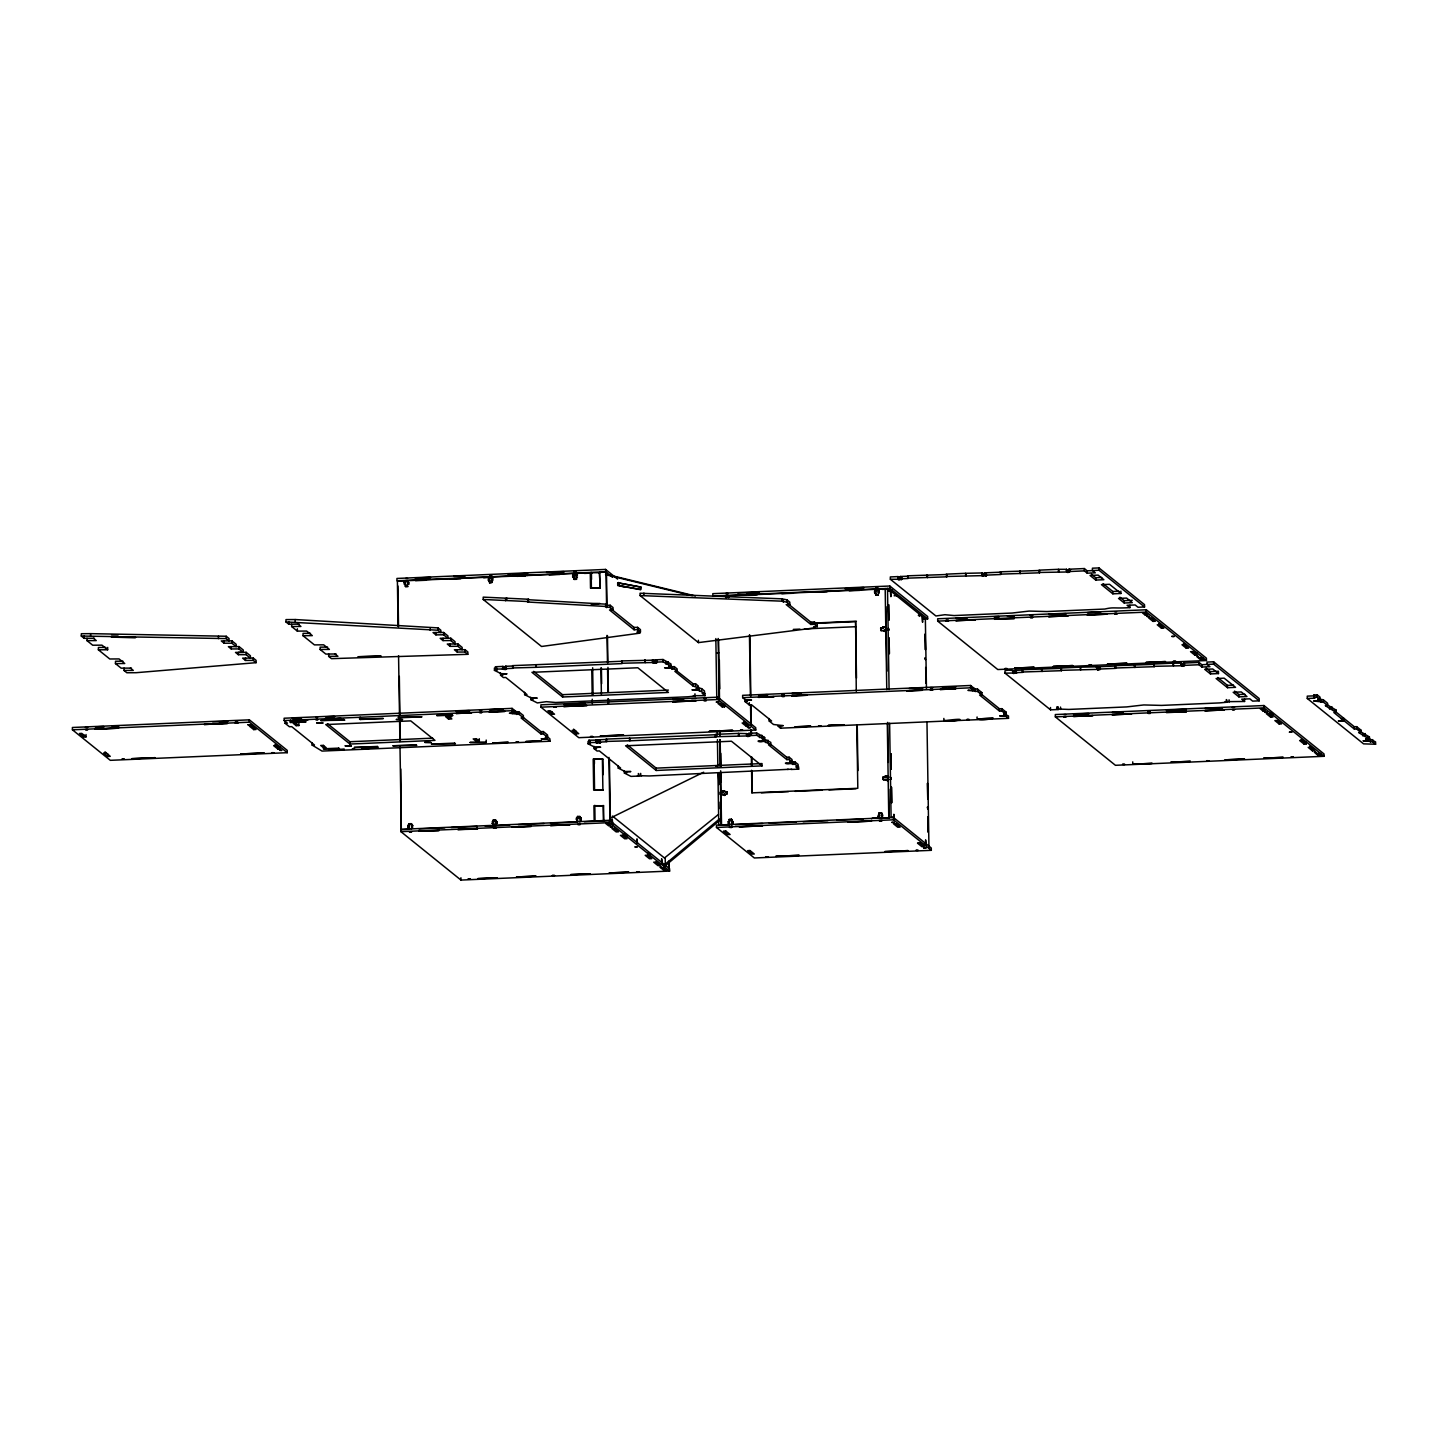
<?xml version="1.0" encoding="UTF-8"?>
<svg xmlns="http://www.w3.org/2000/svg" width="1448" height="1448" viewBox="0 0 1448 1448"><rect width="100%" height="100%" fill="white"/><g stroke="black" fill="none" stroke-linecap="round" stroke-linejoin="round"><path stroke-width="1.5" d="M81.305 636.034L81.341 633.717L90.627 633.645L226.214 636.251L229.055 638.55L229.019 640.885L226.16 638.586L81.305 636.034L84.147 638.333L94.464 638.242M84.147 638.333L84.201 635.998M107.695 647.419L107.659 649.754L101.957 645.156L92.69 645.211L86.989 640.631L87.043 638.296M90.572 635.98L90.627 633.645M122.917 661.193L115.514 661.247L115.46 663.582L124.727 663.51L119.044 658.931L109.758 658.985L98.374 649.808L98.428 647.473L105.849 647.437M256.061 662.677L253.201 660.397L245.472 660.433L242.631 658.152L253.255 658.062L256.097 660.36L256.061 662.677L136.112 672.705L126.845 672.759L124.003 670.46L124.039 668.125M218.431 638.64L218.485 636.306M224.132 643.22L221.291 640.939L231.897 640.849L236.169 644.288L236.133 646.623L231.861 643.184L224.132 643.22L224.187 640.903M226.16 638.586L226.214 636.251M231.246 648.957L228.404 646.677L239.029 646.586L243.3 650.025L243.246 652.36L238.974 648.921L231.246 648.957L231.3 646.641M231.861 643.184L231.897 640.849M238.359 654.695L238.413 652.36L246.142 652.324L250.413 655.763L250.359 658.098L246.088 654.659L238.359 654.695L235.517 652.414L243.246 652.36M238.974 648.921L239.029 646.586M245.472 660.433L245.527 658.098M246.088 654.659L246.142 652.324M253.201 660.397L253.255 658.062M285.944 621.934L285.998 619.599L295.265 619.545L437.984 627.889L440.826 630.188L440.771 632.523L437.93 630.224L285.944 621.934L288.786 624.233L299.103 624.142M288.786 624.233L288.84 621.898M310.487 633.319L303.066 633.373L303.03 635.708L312.297 635.636L306.614 631.057L297.329 631.111L291.645 626.531L291.682 624.197M295.211 621.88L295.265 619.545M297.329 631.111L297.383 628.776M336.117 653.971L325.8 654.062L320.099 649.464L320.153 647.147L327.574 647.093M467.813 654.315L464.971 652.016L457.242 652.071L454.401 649.772L465.025 649.681L467.867 651.98L467.813 654.315L331.502 658.659L328.642 656.36L328.696 654.025M430.201 630.278L430.255 627.943M435.902 634.858L433.043 632.559L443.667 632.486L447.939 635.925L447.885 638.26L443.631 634.803L435.902 634.858L435.938 632.523M437.93 630.224L437.984 627.889M443.016 640.595L440.174 638.296L450.781 638.206L455.052 641.663L455.016 643.998L450.744 640.541L443.016 640.595L443.052 638.26M443.631 634.803L443.667 632.486M450.129 646.333L447.287 644.034L457.912 643.944L462.165 647.401L462.129 649.718L457.858 646.279L450.129 646.333L450.183 643.998M450.744 640.541L450.781 638.206M457.242 652.071L457.297 649.736M457.858 646.279L457.912 643.944M464.971 652.016L465.025 649.681M618.169 582.892L617.807 585.209L640.559 589.445L640.921 587.146L617.735 582.802L640.631 586.983L640.668 589.698L617.717 585.535L617.681 582.82M618.929 585.028L619.291 582.73M664.035 865.198L719.366 819.061M663.89 866.881L719.222 820.745M664.668 857.831L718.498 814.428M875.732 587.164L878.067 587.11M948.313 618.966L946.141 619.02M609.807 818.337L703.674 772.218M715.656 766.336L719.638 764.381M599.038 573.082L599.906 572.738L590.277 572.684L590.513 588.232L600.142 588.268L599.472 572.394L600.142 588.268M590.766 603.762L598.205 603.707M603.074 774.68L602.839 759.15L593.191 759.096L593.68 790.174L603.327 790.228M603.563 805.758L593.933 805.703L594.169 821.233L603.816 821.288L603.563 805.758L595.074 805.758M639.708 633.174L638.369 633.21L638.369 630.875L639.708 630.839L639.708 633.174L541.534 646.478L483.216 599.472L483.216 597.137L528.647 599.237L527.506 602.006L606.205 606.495L606.205 604.178L527.506 599.671L528.647 599.237M483.216 599.472L528.647 601.572M407.612 580.956L405.331 580.919L407.666 580.865M573.879 571.254L576.141 571.254M479.541 710.226L481.804 710.226M1232.266 707.366L1234.529 707.366M317.583 717.484L315.917 717.484M1116.499 611.762L1114.833 611.78M1063.882 714.606L1065.927 714.606M639.799 587.309L640.921 587.146M405.693 578.458L407.522 578.494M1197.822 656.541C1199.74 655.962 1193.496 656.161 1199.252 657.682M1315.472 752.308C1317.39 751.729 1311.146 751.928 1316.902 753.449M661.03 867.081C662.985 866.519 656.65 866.7 662.442 868.239M617.59 579.11L605.59 569.426L396.933 578.458L396.969 580.775L605.626 571.761L612.486 577.299M430.165 577.372L415.142 578.024L430.581 577.716M464.5 575.888L453.767 576.358L464.935 576.232M507.922 574.023L527.669 573.535L512.646 574.168M563.743 571.598L546.566 572.34L564.159 571.942M407.956 586.621L405.639 586.73L405.603 584.395L404.173 584.105L404.137 582.386L405.585 582.693L405.132 580.793L397.404 581.119L398.109 626.314M489.876 583.091L489.84 580.757C487.795 581.444 487.741 577.842 489.804 579.055L489.352 577.155L407.449 580.684L408.933 584.25L407.503 583.96L407.54 586.277L405.205 586.386L405.168 584.051M491.705 578.603C494.818 578.693 490.456 579.634 491.668 577.046L573.643 573.517L574.096 575.399C572.032 574.204 572.087 577.788 574.132 577.119L574.168 579.453L576.485 579.345L576.449 577.01L576.485 579.345M577.426 575.254L575.996 574.965L575.96 573.408L591.418 572.738L591.526 579.399M599.472 572.394L606.042 572.105L606.585 606.006M415.594 580.702L426.327 580.232M449.948 579.218L460.681 578.748M483.704 577.752L491.904 577.263L489.84 577.408M516.972 576.322L525.552 575.942M549.172 574.928L559.905 574.458M573.354 573.879L577.77 573.698M584.395 573.408L591.852 573.082M404.137 582.386L405.585 582.693M407.467 582.241L408.897 582.549M488.374 578.748L489.804 579.055M572.666 575.109L574.096 575.399M575.996 574.965L576.992 574.91L576.014 576.666M488.41 580.449L489.84 580.757M491.723 580.304C493.877 578.693 490.601 585.752 492.157 580.648M572.684 576.811L574.132 577.119M405.603 584.395L404.571 582.73M576.449 577.01L577.444 576.974M491.759 582.639L489.442 582.748L489.406 580.413M573.698 576.775L573.734 579.091L576.051 579.001M591.671 588.268L599.725 587.924M907.661 575.815L946.739 574.494L946.775 576.829L907.697 578.15L907.661 575.815L908.131 578.494L900.403 578.838L900.366 576.503L908.095 576.177M946.775 576.829L946.304 574.15L965.617 573.317L982.287 572.956L982.052 575.924L986.378 575.743C987.156 570.078 981.925 575.345 986.378 575.743M1000.459 571.815L1039.519 570.494L1039.555 572.811L1000.496 574.15L1000.459 571.815L1000.912 574.494L984.64 575.2M1039.555 572.811L1039.085 570.15L1058.416 569.317L1066.561 569.317L1067.031 571.996C1065.963 572.34 1072.678 573.462 1068.877 569.227L1084.335 568.557L1087.195 570.838L1098.996 570.24L1144.553 606.965L1144.517 604.63L1098.96 567.924L1092.407 568.195L1092.444 570.53L1095.285 572.829L1087.231 573.173L1084.371 570.874L1068.914 571.544M900.403 578.838C905.507 579.743 895.479 579.815 898.502 579.272L898.05 576.594L890.321 576.938L890.357 579.272L935.897 615.979L944.929 614.712L954.105 615.563L1012.062 613.047L1029.148 611.074L1046.886 611.545L1104.842 609.047C1114.218 606.839 1113.53 608.685 1129.929 607.599L1129.892 605.264M984.604 572.865L1000.876 572.159M898.466 576.956C896.294 577.915 903.824 575.761 901.434 579.653M900.366 576.503L902.104 577.064M982.703 573.299L981.708 573.354L985.617 573.679L985.654 576.014L985.346 573.462L986.341 573.408M1065.981 569.716L1066.995 569.661M1068.877 569.227L1070.633 569.77M1066.307 569.951L1069.909 570.041M946.34 576.485L982.74 575.634M1039.121 572.467L1067.031 571.996M890.357 579.272L898.502 579.272M889.778 586.006L712.814 593.662L712.85 595.997L889.814 588.341L927.679 618.857L927.643 616.522L889.778 586.006L889.814 588.341M737.756 592.938L759.259 592.377L746.607 592.92M863.587 587.508L845.035 588.666M847.152 588.576L864.004 587.852M1091.448 574.295L1095.72 577.734L1101.765 577.462M726.063 596.142L717.918 596.142L726.063 596.142L726.1 597.698M728.996 597.21L727.982 597.246C729.828 595.038 723.113 596.304 728.072 595.834L875.551 589.318L876.004 591.218C873.94 590.024 873.995 593.608 876.04 592.92L876.076 595.255L878.393 595.164L875.642 594.911L875.606 592.576L874.61 592.63M877.959 594.82L879.334 591.074L877.904 590.766L877.868 589.227L885.597 588.884M748.761 595.164L757.195 594.802M781.866 593.734L793.16 593.246M815.731 592.268L827.025 591.779M849.288 590.82L859.822 590.368M882.176 589.39L886.031 589.227M1095.756 580.069L1103.829 579.707L1098.127 575.128L1090.072 575.471L1095.756 580.069L1095.72 577.734M874.574 590.911L876.004 591.218M877.904 590.766L879.334 591.074M591.906 603.816L599.961 603.454M888.022 590.838L890.556 590.911L888.33 591.056L890.303 590.838L890.864 596.666L890.773 591.074L888.457 591.182M877.922 592.485L879.352 592.775M894.14 595.761L896.457 595.671M1103.05 583.635L1112.806 591.49L1118.851 591.236M1120.897 593.481L1109.512 584.304L1101.457 584.648L1112.842 593.825L1120.897 593.481L1120.861 591.146M1119.919 597.228L1124.191 600.685L1132.245 600.323M1124.227 603.001L1132.282 602.658L1126.598 598.078L1118.544 598.422L1124.227 603.001L1124.191 600.685M920.656 615.183L918.34 615.273L919.77 616.414M1144.553 606.965L1137.983 607.255L1135.141 604.956L1127.069 605.3L1129.929 607.599M810.138 623.237L856.401 621.21M815.061 623.382L855.605 621.644L856.492 678.062M923.191 619.056L927.679 618.857M1146.327 609.771L937.67 618.785L937.707 621.12L997.781 669.537L1206.437 660.523L1206.401 658.188L1146.327 609.771L1146.364 612.106L1206.437 660.523M966.612 617.898L955.879 618.368L967.047 618.242M994.559 619.038L1014.306 618.531L994.559 619.038L994.523 616.703L998.812 616.522M1007.392 616.142L1014.27 616.215M1065.837 613.608L1048.66 614.35L1066.271 613.952M1100.19 612.124L1087.303 612.685L1100.607 612.468M994.523 616.703L999.247 616.866M937.707 621.12L1146.364 612.106M793.269 629.409L799.966 629.12M804.436 628.921L855.822 626.712M1145.422 615.291L1147.739 615.183L1144.897 612.902L1142.581 612.993L1145.422 615.291L1145.386 612.957M882.954 626.857L883.389 628.215L882.954 626.857L886.647 628.07L884.656 626.785M883.389 627.201L885.072 627.129M880.656 627.961L881.108 630.64L880.656 627.961L882.972 627.871M881.072 628.305L883.389 628.215M880.692 630.296L885.144 631.473L884.71 630.115L885.144 631.473M884.71 630.115L886.683 630.405L885.126 630.459M883.009 630.188L884.728 631.129M1152.97 621.373L1155.287 621.264L1151.015 617.825L1148.698 617.934L1152.97 621.373L1152.934 619.038M1161.513 628.251L1163.83 628.161L1159.558 624.703L1157.242 624.812L1161.513 628.251L1161.477 625.916L1158.635 623.636M718.805 652.831L716.905 653.283M512.664 665.628L622.043 661.265L622.079 663.6L536.303 667.311L512.701 667.962L512.664 665.628L513.117 668.306L505.406 668.65L505.37 666.315L513.081 665.99M621.626 660.921L653.247 660.161L653.283 662.496L621.663 663.256M495.361 669.085L503.361 668.976L503.035 666.424L495.306 666.75L496.773 670.225L496.736 667.89M655.274 659.836L655.6 662.388L655.274 659.836L663.003 659.51L671.021 663.999L671.058 666.315L668.741 666.424L670.153 667.564L670.116 665.247M502.329 666.695L503.325 666.641M505.37 666.315L506.655 666.496M656.306 660.668L652.234 660.216L652.596 662.786L654.025 663.094L656.342 662.985L655.872 660.324L656.342 662.985M655.564 660.071L656.885 660.27L656.921 662.605L655.908 662.641M505.967 666.804C507.832 673.537 499.488 665.772 506.384 667.148M655.311 662.17L663.039 661.827L671.981 666.732L674.297 666.623L677.139 668.922L677.175 671.257L674.859 671.347L693.212 686.153L701.628 688.651L704.47 690.949L704.506 693.284L702.189 693.375L705.031 695.674L704.995 693.357M503.669 669.229L502.366 669.012M506.004 669.121L506.691 668.831M494.42 667.999L494.456 670.334L496.773 670.225M669.012 665.646L670.551 665.591L672.017 669.067L674.334 668.958L693.176 683.818L695.493 683.727L698.352 686.026L698.389 688.343L696.072 688.452L697.484 689.592L697.447 687.275M670.153 667.564L664.596 667.818L670.587 667.908M500.537 672.922L500.574 675.257L502.89 675.166L501.479 674.008L507.035 673.773L501.044 673.664L494.456 670.334M1186.274 648.215L1188.591 648.125L1184.319 644.668L1182.002 644.776L1186.274 648.215L1186.238 645.88L1183.396 643.6M1197.098 652.668L1194.781 652.776L1194.817 655.093L1197.134 655.003L1192.862 651.564L1190.546 651.654L1194.817 655.093M1203.252 659.944L1200.41 657.645L1198.093 657.736L1200.935 660.035L1203.252 659.944L1203.216 657.609M1022.306 669.7L1061.384 668.361L1061.42 670.696L1022.342 672.017L1022.306 669.7L1022.777 672.361L1015.048 672.705L1015.012 670.37L1022.74 670.044M1061.42 670.696L1060.95 668.017L1080.262 667.184L1096.932 666.822L1097.24 669.392C1096.733 669.754 1102.96 671.076 1099.249 666.732L1115.521 666.026L1115.557 668.361L1099.285 669.067M1115.105 665.682L1154.165 664.361L1154.201 666.695L1115.141 668.017L1115.521 666.026M1154.201 666.695L1153.748 664.017L1173.061 663.184L1181.206 663.184L1181.532 665.754C1181.025 666.116 1187.251 667.438 1183.541 663.094L1198.98 662.424L1201.84 664.722L1213.659 664.125L1259.199 700.832L1259.163 698.497L1213.623 661.79L1207.053 662.08L1207.089 664.397L1209.931 666.695L1201.876 667.039L1199.016 664.741L1183.577 665.41M1012.695 670.478L1013.021 673.03C1020.967 673.682 1011.374 668.397 1004.966 670.804L1005.003 673.139L1050.542 709.846L1058.271 709.52L1058.235 707.185M1015.012 670.37L1016.623 670.804L1015.609 670.858M1097.204 667.057L1096.208 667.112L1100.263 667.564M1181.496 663.419C1178.998 663.456 1184.482 663.781 1182.274 666.351M1060.986 670.352L1097.24 669.392M1153.785 666.333L1181.532 665.754M1005.003 673.139L1013.021 673.03M1015.048 672.705L1016.659 673.139L1015.645 673.175M524.592 692.325L524.629 694.642L526.945 694.551L505.75 677.447L503.415 677.555L500.574 675.257M533.624 671.365L562.53 694.678L668.397 690.099M697.484 689.592L691.927 689.845L697.918 689.936L704.506 693.284M562.566 696.995L668.433 692.434L637.826 667.763L531.959 672.324L562.566 696.995L562.53 694.678M530.71 697.248L530.746 699.583L533.063 699.475L531.651 698.334L537.208 698.099L531.217 697.99L524.629 694.642M1206.112 668.161L1210.383 671.601L1218.438 671.257L1218.474 673.573L1210.419 673.935L1204.718 669.338L1212.772 668.994L1218.474 673.573M694.949 693.791L694.986 696.108L687.691 696.796L555.543 702.497L546.367 701.665L537.335 702.932L530.746 699.583M705.031 695.674L693.375 695.674L694.986 696.108M972.549 690.66L972.332 688.18L977.617 689.158L981.889 692.615L981.925 694.931L977.653 691.492L967.916 690.352L973.472 690.099L973.436 687.782L970.594 685.483L742.625 695.33L742.661 697.664L745.521 699.963L751.512 700.054L745.937 700.307L747.367 701.447L745.05 701.556L745.014 699.221M767.35 694.624L758.517 695.004L767.766 694.968M800.581 693.194L791.748 693.574L800.997 693.538M909.091 688.506L922.774 688.271L916.15 688.56M942.322 687.058L955.988 686.841L949.363 687.13M717.864 697.176L540.9 704.832L540.937 707.167L578.802 737.684L755.766 730.027L755.729 727.692L717.864 697.176L717.9 699.511L755.766 730.027M584.811 703.294L564.159 704.543M683.239 699.04L672.705 699.493L683.655 699.384M691.655 698.678L695.873 698.497M566.277 704.452L585.245 703.638M742.661 697.664L970.631 687.818L973.472 690.099M971.898 687.836L973.436 687.782M249.364 719.837L72.4 727.493L72.436 729.81L110.301 760.327L287.265 752.689L287.229 750.354L249.364 719.837L249.4 722.172L287.265 752.689M513.841 713.411L513.805 711.077L519.09 712.054L523.361 715.493L523.398 717.828L519.126 714.389L509.406 713.231L514.963 712.995L514.927 710.66L512.085 708.38L284.116 718.226L284.152 720.561L287.428 723.186L285.111 723.294L285.075 720.959M540.937 707.167L717.9 699.511M301.094 717.846L292.261 718.226L301.528 718.19M334.325 716.416L325.492 716.796L334.76 716.76M469.333 710.588L456.102 711.149L469.767 710.932M502.565 709.14L489.315 709.719L502.999 709.484M103.659 726.498L95.242 726.86L104.093 726.842M112.093 726.136L118.845 726.208M212.621 721.792L227.807 721.502L219.372 721.864M72.436 729.81L249.4 722.172M284.152 720.561L512.121 710.697L514.963 712.995M514.927 710.66L513.388 710.733L513.425 713.068M290.632 722.498L306.089 721.828L289.872 721.882L290.632 722.498L290.596 720.163M360.19 719.493L383.376 718.498L359.412 718.878L360.19 719.493L360.154 717.158M398.815 717.828L422.002 716.814L398.055 717.194L398.815 717.828L398.779 715.493M979.572 692.705L981.889 692.615M298.903 725.539L296.062 723.24L293.292 723.366L296.152 725.665L298.903 725.539L298.867 723.204M451.812 716.597L448.536 716.742L448.572 719.077L451.848 718.932L449.007 716.633L445.731 716.778L448.572 719.077M745.05 701.556L749.322 704.995L751.639 704.886L771.567 720.959L769.25 721.05L769.015 718.57M981.925 694.931L979.608 695.04L999.518 711.095L1001.853 711.004L1006.107 714.443L1006.07 712.108L1001.817 708.669L999.482 708.778L981.219 694.044M552.213 714.28L554.53 714.19L550.276 710.751L547.941 710.841L552.213 714.28L552.177 711.964M722.226 706.932L724.543 706.841L724.507 704.506L722.19 704.615L722.226 706.932L717.955 703.493L720.271 703.402L724.543 706.841M1217.696 677.501L1227.451 685.375L1233.497 685.103M86.047 736.851L81.776 733.394L79.459 733.503L83.731 736.942L86.047 736.851L86.011 734.516M253.726 729.593L256.043 729.502L251.771 726.045L249.454 726.154L253.726 729.593L253.69 727.258L250.848 724.977M523.398 717.828L521.081 717.937L541.009 733.991L543.326 733.901L547.597 737.34L547.561 735.005L543.29 731.566L540.973 731.656L522.71 716.941M1227.488 687.691L1235.542 687.347L1224.157 678.171L1216.103 678.515L1227.488 687.691L1227.451 685.375M1234.565 691.094L1238.836 694.551L1244.882 694.28M1238.873 696.868L1246.945 696.524L1241.244 691.945L1233.189 692.289L1238.873 696.868L1238.836 694.551M1313.879 695.004L1314.893 695.818L1307.254 696.144L1307.291 698.479L1314.929 698.153L1313.879 695.004L1317.209 694.859L1320.051 697.158L1320.087 699.493L1317.77 699.583L1319.2 700.741L1319.164 698.407M1313.915 697.339L1317.246 697.194L1320.087 699.493M1226.764 699.909L1226.8 702.226L1219.506 702.914L1161.531 705.411L1143.811 704.941L1126.707 706.914L1068.751 709.429L1056.533 708.959L1058.271 709.52M1226.8 702.226L1225.044 701.683L1244.574 701.466L1244.538 699.131M1259.199 700.832L1252.629 701.122L1249.787 698.823L1241.732 699.167L1244.574 701.466M1006.07 712.108L1003.754 712.217L1005.22 715.692L999.663 715.927L1005.654 716.036L1008.496 718.335L1008.46 716L1004.061 713.774M1318.042 698.805L1323.327 699.8L1327.599 703.239L1327.635 705.574L1325.318 705.665L1336.178 712.452L1336.142 710.117L1326.694 704.488M327.447 723.62L349.909 741.738L432.681 738.154M1003.645 713.43L1005.184 713.357M105.975 752.906L103.641 753.014L107.912 756.453L110.229 756.345L105.034 751.82M1319.2 700.741L1313.626 700.977L1323.363 702.117L1327.635 705.574M1006.107 714.443L1003.79 714.552L1005.22 715.692M312.116 742.77L312.153 745.087L314.469 744.996L291.7 726.643L289.383 726.733L285.111 723.294M576.413 733.792L578.729 733.684L574.458 730.245L572.141 730.353L576.413 733.792L576.376 731.457L573.535 729.159M746.426 726.444L748.743 726.335L744.471 722.896L742.154 723.005L746.426 726.444L746.39 724.109L743.548 721.828M275.048 744.471L277.889 746.77L280.206 746.661M349.945 744.055L434.961 740.381L410.761 720.887L325.764 724.561L349.945 744.055L349.909 741.738M1263.977 705.538L1055.321 714.552L1055.357 716.887L1115.431 765.304L1324.069 756.29L1324.033 753.956L1263.977 705.538L1264.014 707.873L1324.069 756.29M1088.552 713.484L1073.529 714.136L1088.986 713.828M1122.906 712L1112.173 712.47L1123.322 712.344M1166.31 710.117L1185.64 709.285L1186.093 711.964L1166.346 712.452L1186.093 711.964M1222.13 707.71L1204.953 708.452L1222.546 708.054M277.926 749.105L280.242 748.996L275.971 745.557L273.654 745.666L277.926 749.105L277.889 746.77M547.597 737.34L545.281 737.43L546.711 738.589L546.674 736.254M1171.034 710.28L1186.057 709.629M943.933 720.76C981.201 715.891 941.218 725.557 943.897 718.425M977.165 719.33C1014.433 714.461 974.45 724.127 977.11 716.995M323.556 747.765L326.108 747.639L323.266 745.358L320.714 745.467L323.556 747.765L323.519 745.43M479.306 741.068L476.464 738.77L473.188 738.914L476.03 741.213L479.306 741.068L479.27 738.733M769.25 721.05L773.504 724.489L783.241 725.647L777.685 725.882L780.526 728.181L1008.496 718.335M546.711 738.589L541.136 738.824L547.127 738.933L549.969 741.213L549.932 738.896L547.091 736.598L547.127 738.933M1055.357 716.887L1264.014 707.873M486.238 742.408L470.075 742.444L486.238 742.408L486.202 740.073M549.969 741.213L322.017 751.078L312.153 745.087M606.296 739.095L715.674 734.733L715.71 737.068L629.934 740.779L606.332 741.43L606.296 739.095L606.748 741.774L599.019 742.118L598.983 739.783L606.712 739.439M715.71 737.068L715.258 734.389L738.444 733.394L746.878 733.629L746.915 735.964C746.408 736.326 752.616 737.647 748.906 733.303L756.634 732.96L764.653 737.466L764.689 739.783L762.372 739.892L763.784 741.032L763.748 738.697M1263.072 711.059L1265.389 710.95L1262.547 708.669L1260.231 708.76L1263.072 711.059L1263.036 708.724M588.938 740.218L590.368 741.358L588.051 741.466L588.087 743.801L590.404 743.693L588.938 740.218L596.956 740.109L596.992 742.444L595.997 742.48L595.961 740.145L600.015 740.616L600.051 742.933L595.997 742.48M600.051 742.933L600.286 739.964M747.657 736.561L747.62 734.226L745.865 733.684M715.294 736.724L746.915 735.964M588.974 742.553L596.992 742.444M748.942 735.638L756.671 735.294L764.689 739.783M1333.825 710.226L1336.142 710.117M599.019 742.118L600.63 742.553L599.617 742.589M1336.178 712.452L1333.861 712.543L1343.889 720.633L1343.853 718.317L1335.49 711.565M762.336 737.557L764.653 737.466M1270.62 717.14L1272.937 717.031L1268.665 713.592L1266.348 713.701L1270.62 717.14L1270.584 714.805M770.807 744.725L764.218 741.376L764.182 739.041L770.77 742.39L770.807 744.725L768.49 744.815L786.843 759.621L789.16 759.53L792.02 761.811L791.984 759.494L789.124 757.195L786.807 757.286L770.119 743.838M763.784 741.032C750.245 739.747 765.576 744.652 762.625 739.114M594.169 746.39L594.205 748.725L596.522 748.634L595.11 747.476L600.667 747.24L594.676 747.132L588.087 743.801M762.68 741.448L764.218 741.376M1343.853 718.317L1342.115 718.226M1360.016 731.331L1369.446 736.96L1369.482 739.294L1358.622 732.507L1360.939 732.416L1360.903 730.082L1356.631 726.643L1354.314 726.733L1344.287 718.661L1341.228 718.95M1343.889 720.633L1338.332 720.887L1344.323 720.977L1354.351 729.068L1356.667 728.978L1360.939 732.416M1279.163 724.018L1281.48 723.928L1277.208 720.471L1274.892 720.579L1279.163 724.018L1279.127 721.683M602.839 759.15L594.35 759.15L594.422 763.585M1358.586 730.19L1360.903 730.082M618.224 765.793L618.26 768.11L620.577 768.019L599.363 750.915L597.047 751.023L594.205 748.725M791.079 760.725L791.115 763.06C777.558 761.793 792.907 766.68 789.956 761.141L795.242 762.119L798.101 764.417L798.138 766.752L795.821 766.843L798.663 769.141L798.626 766.807M792.02 761.811L789.703 761.919L791.115 763.06M1369.446 736.96L1367.129 737.068L1368.541 738.209M627.255 744.833L656.143 768.128L762.028 763.567L762.064 765.883L656.179 770.463L625.59 745.792L731.457 741.231L762.064 765.883M789.993 763.476L795.278 764.454L798.138 766.752M1369.482 739.294L1367.165 739.403L1368.577 740.543L1363.02 740.779L1367.654 741.105L1367.437 738.625M1368.975 738.552L1375.564 741.901L1375.6 744.236L1363.582 743.856L1307.291 698.479M624.341 770.716L624.378 773.051L626.694 772.942L625.283 771.802L630.839 771.567L624.848 771.458L618.26 768.11M1306.241 743.892L1301.969 740.435L1299.652 740.543L1303.924 743.982L1306.241 743.892L1306.205 741.557M1367.654 741.105L1372.758 741.937L1375.6 744.236M638.659 773.721L638.695 776.056L630.966 776.399L624.378 773.051M640.686 773.395L640.74 775.73L649.175 775.965L788.327 769.341M798.663 769.141L790.934 769.485M1312.467 750.86L1314.784 750.77L1310.512 747.331L1308.196 747.421L1312.467 750.86L1312.431 748.544L1309.589 746.245M1320.902 755.693L1318.06 753.413L1315.743 753.503L1318.585 755.802L1320.902 755.693L1320.866 753.376M1132.77 764.2L1152.101 763.368L1132.77 764.2L1132.734 761.865M885.289 775.983L885.742 777.341L885.289 775.983L888.981 777.196M885.724 776.327L887.425 776.255M887.497 780.599L887.045 779.259L887.497 780.599L883.027 779.422L882.99 777.087L885.307 776.997M886.99 775.911L888.565 776.852M882.99 777.087L885.742 777.341M594.838 790.228L602.893 789.866L602.404 758.806M883.027 779.422L885.778 779.676M887.045 779.259L888.601 779.187M887.479 779.603L889.018 779.531M885.343 779.332L887.063 780.255M722.516 790.789L722.968 792.146L722.516 790.789L726.986 791.966L727.023 794.3L724.271 794.065L724.706 795.404L724.271 794.065M722.95 791.133L724.652 791.061M720.651 770.789L720.995 791.875L722.534 791.803M724.217 790.717L724.235 791.73L726.986 791.966M722.968 792.146L720.995 791.875M724.706 795.404L721.032 794.192L721.52 825.269L729.249 824.926L728.181 821.722C731.312 823.116 728.434 816.31 729.195 821.668M751.584 770.3L751.928 792.87L857.813 788.291L856.818 725.104M721.448 794.536L723.005 794.481M761.376 792.816L788.4 791.658M795.169 791.35L822.192 790.192M828.944 789.902L855.985 788.726M722.57 794.138L724.29 795.061M408.933 823.749L409.386 825.65L408.933 823.749L411.268 823.659L412.716 825.505L411.341 829.251M493.171 820.111L493.623 822.011L493.171 820.111L495.488 820.002L496.954 821.867L496.972 823.568L495.542 823.279L495.813 825.812L493.569 825.921L509.823 824.98M577.462 816.473L577.915 818.373L577.462 816.473L579.779 816.364L579.797 817.921L581.245 818.229L579.87 821.957M409.368 824.093L411.685 824.003M493.605 820.455L495.922 820.346M577.897 816.817L580.214 816.708L580.232 818.265M407.992 827.061C411.142 827.206 406.598 828.021 407.956 825.342L408.969 825.306M411.268 823.659L411.286 825.197L412.716 825.505M485.152 826.048L493.696 826.048L493.659 823.713L492.229 823.423L493.207 821.668M495.488 820.002L495.524 821.559L496.954 821.867M576.503 819.767C579.671 819.93 575.128 820.745 576.485 818.066L577.481 818.029M579.797 817.921L581.245 818.229M407.956 825.342L409.386 825.65M492.193 821.704L493.623 822.011M576.485 818.066L577.915 818.373M411.304 826.917L412.752 827.206M492.229 823.423L493.659 823.713M495.542 823.279L496.972 823.568M579.834 819.622L581.263 819.93M609.518 820.31L400.879 829.342L400.915 831.659L460.971 880.076L669.628 871.062L669.591 868.728L609.518 820.31L609.554 822.645L669.628 871.062M399.992 746.082L401.295 829.686L409.024 829.342L408.988 827.007M419.069 828.908L444.844 827.804M451.269 827.514L477.026 826.41L477.496 829.071L457.749 829.577L477.062 828.727M518.312 824.618L544.068 823.514M550.511 823.224L577.553 822.066L577.517 819.731M584.286 821.776L595.327 821.288M603.146 805.414L603.382 820.944L609.952 820.654L608.956 757.394M400.915 831.659L609.554 822.645M438.436 830.41L419.106 831.243L438.853 830.754L438.4 828.075M729.159 819.333L731.475 819.242L732.941 821.867L731.566 824.835M879.063 812.871L879.533 815.532L879.063 812.871L881.398 812.762L882.864 815.387M729.575 819.677L731.892 819.586M879.497 813.215L881.814 813.106M731.475 819.242L731.511 821.577L732.941 821.867M871.424 818.79C874.701 815.93 884.873 820.998 879.57 817.251L878.121 816.944L879.099 815.188M881.398 812.762L881.904 818.699L881.452 816.799M728.181 821.722L729.611 822.011M878.103 815.242L879.533 815.532M731.53 823.279L732.96 823.586M878.121 816.944L879.57 817.251M728.217 823.423L729.647 823.731L729.665 825.269M881.886 817.143L882.882 817.106M892.185 817.197L894.321 816.962M893.416 817.468L716.452 825.125L716.489 827.46L754.354 857.976L931.317 850.32L931.281 848.003L893.416 817.468L893.452 819.803L931.317 850.32M735.421 824.672L762.462 823.496M769.25 823.206L796.328 822.03M803.097 821.74L827.93 820.672M836.962 820.274L863.008 819.152M881.47 818.355L889.199 818.029L888.746 789.178M716.489 827.46L893.452 819.803M917.706 843.297L920.023 843.189L924.295 846.646L921.978 846.736L917.525 843.152L920.023 843.189M817.287 626.622L814.428 624.323L810.808 624.45L786.192 604.612L789.812 604.486L789.794 602.151L786.952 599.852L781.902 598.839L640.052 593.227L640.07 595.562L698.425 642.604L815.061 627.889L813.649 626.749L817.287 626.622L817.269 624.287L814.409 621.988L810.789 622.115L787.929 603.689M640.07 595.562L781.92 601.173L786.97 602.187L789.812 604.486M606.205 604.178L605.264 606.531L610.205 607.581L613.047 609.861L613.047 607.545L610.187 605.246L606.676 605.336L606.694 607.671M605.264 606.531L606.205 606.495M613.047 609.861L609.536 609.97L634.097 629.771L637.609 629.663L640.45 631.962L640.45 629.627L637.609 627.346L634.097 627.437L611.291 609.047M640.45 631.962L636.939 632.07L638.369 633.21M291.645 626.531L300.913 626.459L298.071 624.179M86.989 640.631L96.256 640.577L93.414 638.278M98.374 649.808L107.659 649.754M320.099 649.464L329.384 649.41L323.682 644.831L314.415 644.885L303.03 635.708M328.642 656.36L337.927 656.288L335.067 654.007M131.46 668.089L121.143 668.161L115.46 663.582M124.003 670.46L133.27 670.406L130.429 668.107M111.568 634.839L118.103 634.93M619.925 585.988L624.341 586.893M606.422 574.313L695.384 595.979M605.536 574.657L692.343 595.798M1270.059 712.416L1272.901 714.715M1301.046 739.367L1303.888 741.648L1303.924 743.982M1183.541 663.094L1184.555 663.908M1099.249 666.732L1099.557 669.284M890.339 590.73L887.497 588.449L889.09 689.538M890.773 591.074L922.086 616.323L922.593 622.26L922.503 616.667L925.363 618.966L926.449 688.596M877.868 589.227L878.321 591.11M855.605 621.644L856.275 691.257M727.964 595.707L728.416 597.59M893.923 818.319L893.85 814.283L894.375 820.22M926.087 844.238L925.598 839.858L925.688 845.451L924.258 844.311M575.96 573.408L576.413 575.309M748.906 733.303L749.231 735.856M656.885 660.27L656.921 662.605M791.658 769.214L787.332 769.395M746.878 733.629L746.625 735.729M653.283 662.496L652.957 659.944M491.668 577.046L492.121 578.947M751.928 792.87L752.001 770.644M718.968 784.544L718.371 773.105M598.983 739.783L599.309 742.335M641.736 775.694L637.41 775.875M596.956 740.109L596.703 742.209M505.406 668.65L505.642 666.551M638.695 776.056L638.369 773.504M503.361 668.976L503.035 666.424M612.45 816.057L665.229 858.61L665.356 866.302M636.993 842.899L636.939 838.863L637.428 843.243M662.116 863.153L661.627 858.773L661.718 864.365M624.142 834.066L626.984 836.365M647.491 852.89L650.333 855.189M401.295 829.686L400.77 769.015M718.932 792.219L718.914 794.463M1372.722 739.602L1372.758 741.937M1370.405 739.711L1370.441 742.046M1365.917 738.842L1365.953 741.177M1365.736 738.697L1365.772 741.032M1365.174 733.521L1365.211 735.856M1362.858 733.629L1362.894 735.964M1356.631 726.643L1356.667 728.978M1354.314 726.733L1354.351 729.068M1344.287 718.661L1344.323 720.977M1331.87 706.678L1331.907 709.013M1329.554 706.787L1329.59 709.104M1323.327 699.8L1323.363 702.117M1321.01 699.891L1321.047 702.226M1319.581 698.75L1319.617 701.085M1318.549 753.467L1318.585 755.802M1317.209 694.859L1317.246 697.194M1229.081 699.8L1229.117 702.135M1226.329 699.565L1226.365 701.882M1213.623 661.79L1213.659 664.125M1210.383 671.601L1210.419 673.935M1201.84 664.722L1201.876 667.039M1200.899 657.7L1200.935 660.035M1198.98 662.424L1199.016 664.741M1185.64 709.285L1185.677 711.62M1181.803 663.673L1181.84 666.008M1181.206 663.184L1181.242 665.519M1173.495 663.528L1173.532 665.845M1173.061 663.184L1173.097 665.501M1134.852 665.193L1134.888 667.528M1134.418 664.849L1134.454 667.184M1112.806 591.49L1112.842 593.825M1098.96 567.924L1098.996 570.24M1097.946 667.655L1097.982 669.99M1097.53 667.311L1097.566 669.646M1096.932 666.822L1096.969 669.157M1087.195 570.838L1087.231 573.173M1084.335 568.557L1084.371 570.874M1080.697 667.528L1080.733 669.863M1080.262 667.184L1080.317 669.519M1069.312 569.571L1069.348 571.888M1067.592 570.15L1067.629 572.485M1067.303 569.915L1067.339 572.25M1066.561 569.317L1066.597 571.652M1058.832 569.661L1058.868 571.978M1058.416 569.317L1058.452 571.634M1060.551 707.077L1060.588 709.411M1057.818 706.841L1057.855 709.176M1056.805 706.877L1056.841 709.212M1050.506 707.511L1050.542 709.846M1042.053 669.193L1042.089 671.528M1041.637 668.849L1041.673 671.184M1020.207 571.327L1020.243 573.661M1019.772 570.983L1019.808 573.317M1015.301 670.605L1015.338 672.922M1013.727 671.293L1013.763 673.628M1013.292 670.949L1013.329 673.284M1005.618 713.701L1005.654 716.036M1001.817 708.669L1001.853 711.004M999.482 708.778L999.518 711.095M994.939 617.047L994.975 619.382M986.034 573.155L986.07 575.49M985.02 573.209L985.056 575.544M983.301 573.788L983.337 576.123M983.011 573.553L983.047 575.888M982.287 572.956L982.323 575.29M977.617 689.158L977.653 691.492M975.3 689.266L975.337 691.601M973.87 688.126L973.907 690.443M970.594 685.483L970.631 687.818M966.051 573.661L966.087 575.996M965.617 573.317L965.653 575.652M927.408 575.327L927.444 577.661M926.991 574.983L927.028 577.318M926.973 722.299L928.964 848.094M900.801 576.847L900.837 579.182M899.063 577.426L899.099 579.761M898.792 577.191L898.828 579.526M898.05 576.594L898.086 578.929M892.149 589.897L892.185 592.232M889.615 723.222L891.099 817.577M885.886 606.64L886.212 627.726M886.248 630.061L886.9 671.166M887.696 722.371L888.33 762.426M885.181 588.54L886.773 689.628M887.298 723.33L888.782 817.668M883.425 777.431L883.461 779.766M878.9 590.73L878.936 592.431M875.551 589.318L875.587 590.875M879.135 816.907L879.153 818.446M875.008 591.255L875.026 592.974M878.538 815.586L878.556 817.287M857.234 725.448L857.94 770.571M795.242 762.119L795.278 764.454M792.925 762.227L792.961 764.562M791.513 761.087L791.549 763.404M789.124 757.195L789.16 759.53M786.807 757.286L786.843 759.621M780.49 725.846L780.526 728.181M767.929 740.091L767.965 742.426M765.612 740.2L765.648 742.534M761.793 735.168L761.829 737.485M758.842 592.033L758.879 594.368M759.476 735.258L759.512 737.593M756.634 732.96L756.671 735.294M749.883 635.238L750.842 696.162M750.987 705.194L751.295 725.502M751.367 730.027L751.44 734.534M751.802 757.105L751.928 766.119M749.449 634.894L750.408 695.818M750.553 704.85L750.879 725.158M750.951 729.683L751.005 734.19M751.367 756.761L751.512 765.775M749.286 702.66L749.322 704.995M747.186 733.883L747.222 736.217M738.86 733.738L738.896 736.073M738.444 733.394L738.48 735.729M732.507 821.523L732.543 823.242M731.964 823.622L731.982 825.179M725.647 595.798L725.665 597.354M728.615 822.066L728.634 823.767M726.552 791.622L726.588 793.957M719.33 659.854L719.783 688.796M720.796 753.34L721.014 766.68M721.122 773.341L721.267 782.228M718.588 639.527L719.529 699.565M720.036 730.733L720.09 735.186M720.163 739.638L720.579 766.336M718.154 638.477L719.113 699.131M719.602 730.57L719.674 735.059M719.746 739.566L720.163 766.517M720.271 773.25L721.086 824.926M718.805 773.449L718.932 782.318M718.823 802.065L718.932 808.726M715.837 638.568L716.796 699.221M717.285 730.679L717.357 735.168M717.43 739.656L717.846 766.625M717.955 773.359L718.769 825.016M701.628 688.651L701.665 690.986M699.294 688.759L699.33 691.094M697.882 687.619L697.918 689.936M695.493 683.727L695.529 686.062M693.176 683.818L693.212 686.153M674.297 666.623L674.334 668.958M671.981 666.732L672.017 669.067M668.18 661.7L668.216 664.035M669.048 861.614L669.157 868.384M665.845 661.79L665.899 664.125M668.632 861.27L668.741 868.04M663.003 659.51L663.039 661.827M656.143 768.128L656.179 770.463M653.989 660.759L654.025 663.094M653.555 660.415L653.591 662.75M645.229 660.27L645.265 662.605M644.812 659.926L644.849 662.261M629.898 738.444L629.934 740.779M629.482 738.1L629.518 740.435M618.549 582.476L618.586 585.191M612.757 824.889L612.233 818.953L612.323 824.546M606.477 572.449L607.002 606.35M607.472 635.726L607.889 662.84M607.961 667.347L608.359 692.216M608.468 698.986L608.54 703.511M609.427 760.001L610.386 820.998M607.038 635.382L607.472 662.496M607.581 669.266L607.925 691.873M608.033 698.642L608.106 703.167M605.59 569.426L605.626 571.761M601.409 668.161L601.644 683.691M600.974 667.818L601.391 694.443M597.698 740.706L597.734 743.041M597.264 740.362L597.3 742.697M596.268 740.399L596.304 742.734M591.146 572.34L591.381 587.87M592.648 667.763L593.065 694.406M594.078 758.752L594.549 789.83M594.802 805.36L595.038 820.889M591.798 670.334L592.196 694.75M592.25 699.185L592.322 703.619M580.811 817.885L580.829 819.586M573.643 573.517L573.661 575.055M573.1 575.453L573.118 577.155M576.901 818.41L576.938 820.111M543.29 731.566L543.326 733.901M540.973 731.656L541.009 733.991M536.267 664.976L536.303 667.311M535.851 664.632L535.887 666.967M527.235 573.173L527.271 575.508M519.09 712.054L519.126 714.389M516.773 712.163L516.809 714.479M515.361 711.004L515.398 713.339M512.284 711.294L512.321 713.629L512.103 711.149M512.085 708.38L512.121 710.697M504.067 667.238L504.103 669.573M492.7 578.567L492.736 580.268M496.519 821.523L496.555 823.224M489.352 577.155L489.388 578.711M493.225 823.369L493.261 825.704M488.809 579.091L488.827 580.793M492.628 822.048L492.646 823.767M475.994 738.878L476.03 741.213M460.935 877.76L460.971 880.076M408.481 582.205L408.499 583.906M412.282 825.161L412.318 826.862M407.865 581.028L407.902 582.585M405.132 580.793L405.15 582.349M408.39 825.686L408.408 827.405M397.892 585.988L398.526 626.658M399.322 676.379L399.919 714.787M399.992 719.294L400.318 739.638M398.562 655.691L399.485 714.443M399.594 721.213L399.919 741.557M296.116 723.33L296.152 725.665M107.876 754.118L107.912 756.453M83.694 734.607L83.731 736.942M814.409 621.988L814.428 624.323M810.789 622.115L810.808 624.45M786.952 599.852L786.97 602.187M783.332 599.979L783.35 602.314M781.902 598.839L781.92 601.173M698.407 640.269L698.425 642.604M643.908 593.083L643.926 595.418M637.609 627.346L637.609 629.663M634.097 627.437L634.097 629.771M610.187 605.246L610.205 607.581M506.764 597.988L506.764 600.323M505.624 598.422L505.624 600.757M721.014 792.744L721.176 794.282L721.014 792.744M886.23 628.595L886.52 630.224L886.23 628.595M888.547 628.486L888.837 630.133L888.547 628.486M890.9 777.63L891.172 779.259L890.9 777.63M925.127 657.971L925.417 659.618L925.127 657.971M927.48 807.115L927.752 808.744L927.48 807.115M85.45 727.367L87.731 727.421L85.595 727.33M85.486 729.702L87.767 729.738L85.631 729.665M122.066 759.186L124.347 759.223L122.066 759.186M235.372 720.887L237.653 720.941L235.372 720.887M235.409 723.222L237.689 723.258L235.409 723.222M247.879 724.742L250.16 724.778L248.006 724.706M489.587 574.892L491.868 574.947L489.587 574.892M315.755 719.638L318.035 719.674L315.881 719.602M271.989 752.707L274.269 752.743L271.989 752.707M316.786 722.896L322.886 722.986L316.786 722.896M279.609 750.336L281.908 750.372L279.754 750.281M573.915 573.589L576.195 573.625L574.041 573.535M345.257 745.829L351.357 745.937L345.257 745.829M352.335 749.123L354.615 749.159L352.335 749.123M396.39 719.457L402.49 719.547L396.39 719.457M424.861 742.39L430.961 742.498L424.861 742.39M479.578 712.561L481.858 712.597L479.722 712.525M553.987 707.04L556.267 707.095L554.131 707.004M516.158 742.046L518.438 742.082L516.158 742.046M725.864 593.553L728.145 593.59L725.864 593.553M409.332 831.749L411.612 831.786L409.332 831.749M590.567 736.543L592.847 736.58L590.567 736.543M493.569 828.111L495.849 828.147L493.569 828.111M703.873 698.244L706.153 698.28L703.873 698.244M703.909 700.561L706.19 700.615L703.909 700.561M468.12 879.135L470.401 879.171L468.12 879.135M716.38 702.081L718.661 702.117L716.38 702.081M875.823 589.408L878.103 589.445L875.823 589.408M577.842 824.473L580.141 824.509L577.842 824.473M781.956 694.081L784.237 694.117L781.956 694.081M781.992 696.416L784.273 696.452L781.992 696.416M740.489 730.064L742.77 730.1L740.634 730.009M610.314 827.061L612.595 827.098L610.459 827.007M748.109 727.674L750.39 727.711L748.254 727.62M552.34 875.497L554.638 875.533L552.34 875.497M946.141 621.21L948.422 621.246L946.141 621.21M635.002 846.971L637.283 847.008L635.147 846.917M818.572 725.901L820.853 725.937L818.572 725.901M636.631 871.859L638.912 871.895L636.631 871.859M729.539 827.351L731.819 827.387L729.539 827.351M930.322 687.673L932.621 687.71L930.322 687.673M1030.324 615.237L1032.605 615.273L1030.324 615.237M1030.361 617.572L1032.641 617.608L1030.361 617.572M930.358 690.008L932.657 690.044L930.358 690.008M1004.912 668.596L1007.211 668.632L1005.057 668.56M766.119 856.836L768.399 856.872L766.119 856.836M966.938 719.493L969.237 719.529L967.083 719.439M1114.652 613.934L1116.933 613.97L1114.652 613.934M1147.106 616.522L1149.404 616.558L1147.106 616.522M1089.149 664.958L1091.43 664.994L1089.149 664.958M879.461 820.871L881.741 820.907L879.461 820.871M891.914 822.374L894.212 822.428L891.914 822.374M1171.812 636.414L1174.093 636.468L1171.812 636.414M1063.773 716.977L1066.072 717.013L1063.918 716.941M1173.441 661.32L1175.722 661.356L1173.441 661.32M916.041 850.356L918.322 850.392L916.168 850.302M923.661 847.967L925.942 848.003L923.661 847.967M1147.974 711.004L1150.255 711.04L1147.974 711.004M1148.011 713.339L1150.291 713.375L1148.011 713.339M1122.562 764.363L1124.843 764.399L1122.707 764.327M1232.302 709.701L1234.583 709.737L1232.447 709.647M1264.756 712.289L1267.054 712.326L1264.756 712.289M1206.799 760.725L1209.08 760.761L1206.799 760.725M1289.462 732.181L1291.743 732.236L1289.462 732.181M1291.091 757.087L1293.372 757.123L1291.091 757.087M975.228 619.871L955.915 620.703L975.228 619.871M1068.027 615.852L1048.696 616.685L1068.027 615.852M1106.67 614.187L1087.339 615.02L1106.67 614.187M1034.017 667.256L1014.704 668.089L1034.017 667.256M1072.66 665.573L1053.348 666.406L1072.66 665.573M1126.815 663.238L1107.485 664.071L1126.815 663.238M1165.441 661.573L1146.128 662.406L1165.441 661.573M774.01 696.669L758.553 697.339L774.01 696.669M807.224 695.239L791.784 695.909L807.224 695.239M922.376 690.262L906.919 690.931L922.376 690.262M955.608 688.832L940.15 689.483L955.608 688.832M586.947 705.538L563.779 706.534L586.947 705.538M695.909 700.832L672.741 701.827L695.909 700.832M118.465 728.181L95.278 729.195L118.465 728.181M227.427 723.475L204.24 724.489L227.427 723.475M307.754 719.891L292.297 720.561L307.754 719.891M340.986 718.461L325.529 719.131L340.986 718.461M471.577 712.814L456.138 713.484L471.577 712.814M504.809 711.384L489.352 712.054L504.809 711.384M343.954 719.547L320.768 720.543L344.733 720.163L343.954 719.547M452.138 714.86L436.681 715.529L452.916 715.493L452.138 714.86M810.59 726.154L795.133 726.824L810.59 726.154M843.804 724.724L828.365 725.394L843.804 724.724M623.527 735.023L600.359 736.018L623.527 735.023M732.489 730.317L709.321 731.312L732.489 730.317M338.705 748.127L323.248 748.797L339.484 748.743L338.705 748.127M377.349 746.462L354.163 747.458L378.109 747.077L377.349 746.462M415.992 744.779L392.806 745.792L416.752 745.412L415.992 744.779M454.618 743.114L431.432 744.109L455.396 743.729L454.618 743.114M1092.878 715.638L1073.565 716.47L1092.878 715.638M1131.522 713.955L1112.209 714.787L1131.522 713.955M1224.32 709.954L1204.989 710.787L1224.32 709.954M155.045 757.684L131.858 758.68L155.045 757.684M264.007 752.96L240.821 753.974L264.007 752.96M344.334 749.376L328.877 750.046L344.334 749.376M377.566 747.946L362.109 748.616L377.566 747.946M508.158 742.299L492.718 742.969L508.158 742.299M541.389 740.869L525.932 741.539L541.389 740.869M1190.31 761.34L1170.98 762.173L1190.31 761.34M1244.466 759.005L1225.135 759.838L1244.466 759.005M1283.091 757.34L1263.778 758.173L1283.091 757.34M531.217 826.392L511.904 827.224L531.217 826.392M569.86 824.726L550.548 825.559L569.86 824.726M608.088 823.441L605.771 823.532L608.631 825.831L610.947 825.722L608.088 823.441M614.224 828.365L611.907 828.473L616.16 831.912L618.495 831.804L614.224 828.365M762.499 825.831L739.331 826.826L762.499 825.831M871.461 821.125L848.293 822.12L871.461 821.125M622.749 835.261L620.432 835.351L624.703 838.79L627.02 838.7L622.749 835.261M725.828 831.043L723.493 831.134L727.765 834.591L730.082 834.482L725.828 831.043M895.823 823.695L893.506 823.785L897.778 827.242L900.095 827.134L895.823 823.695M750.01 850.537L747.693 850.646L751.965 854.085L754.281 853.994L750.01 850.537M647.528 855.207L645.211 855.316L649.482 858.755L651.799 858.664L647.528 855.207M799.079 855.316L775.911 856.311L799.079 855.316M908.041 850.61L884.873 851.605L908.041 850.61M656.071 862.103L653.736 862.194L658.007 865.651L660.324 865.542L656.071 862.103M663.6 868.185L661.284 868.275L664.143 870.574L666.46 870.483L663.6 868.185M497.207 877.796L477.894 878.628L497.207 877.796M535.851 876.112L516.538 876.963L535.851 876.112M590.006 873.778L570.693 874.61L590.006 873.778M628.649 872.112L609.318 872.945L628.649 872.112M380.878 656.089L358.217 656.74L380.878 656.089M135.478 637.536L111.514 637.174L135.478 637.536M888.601 604.667L888.837 620.197L888.601 604.667M925.182 634.152L925.417 649.681L925.182 634.152M889.126 638.061L889.362 653.591L889.126 638.061M925.706 667.546L925.942 683.094L925.706 667.546M890.936 753.793L891.19 769.322L890.936 753.793M927.516 783.278L927.752 798.825L927.516 783.278M891.461 787.187L891.697 802.735L891.461 787.187M928.041 816.69L928.277 832.22L928.041 816.69"/></g></svg>
